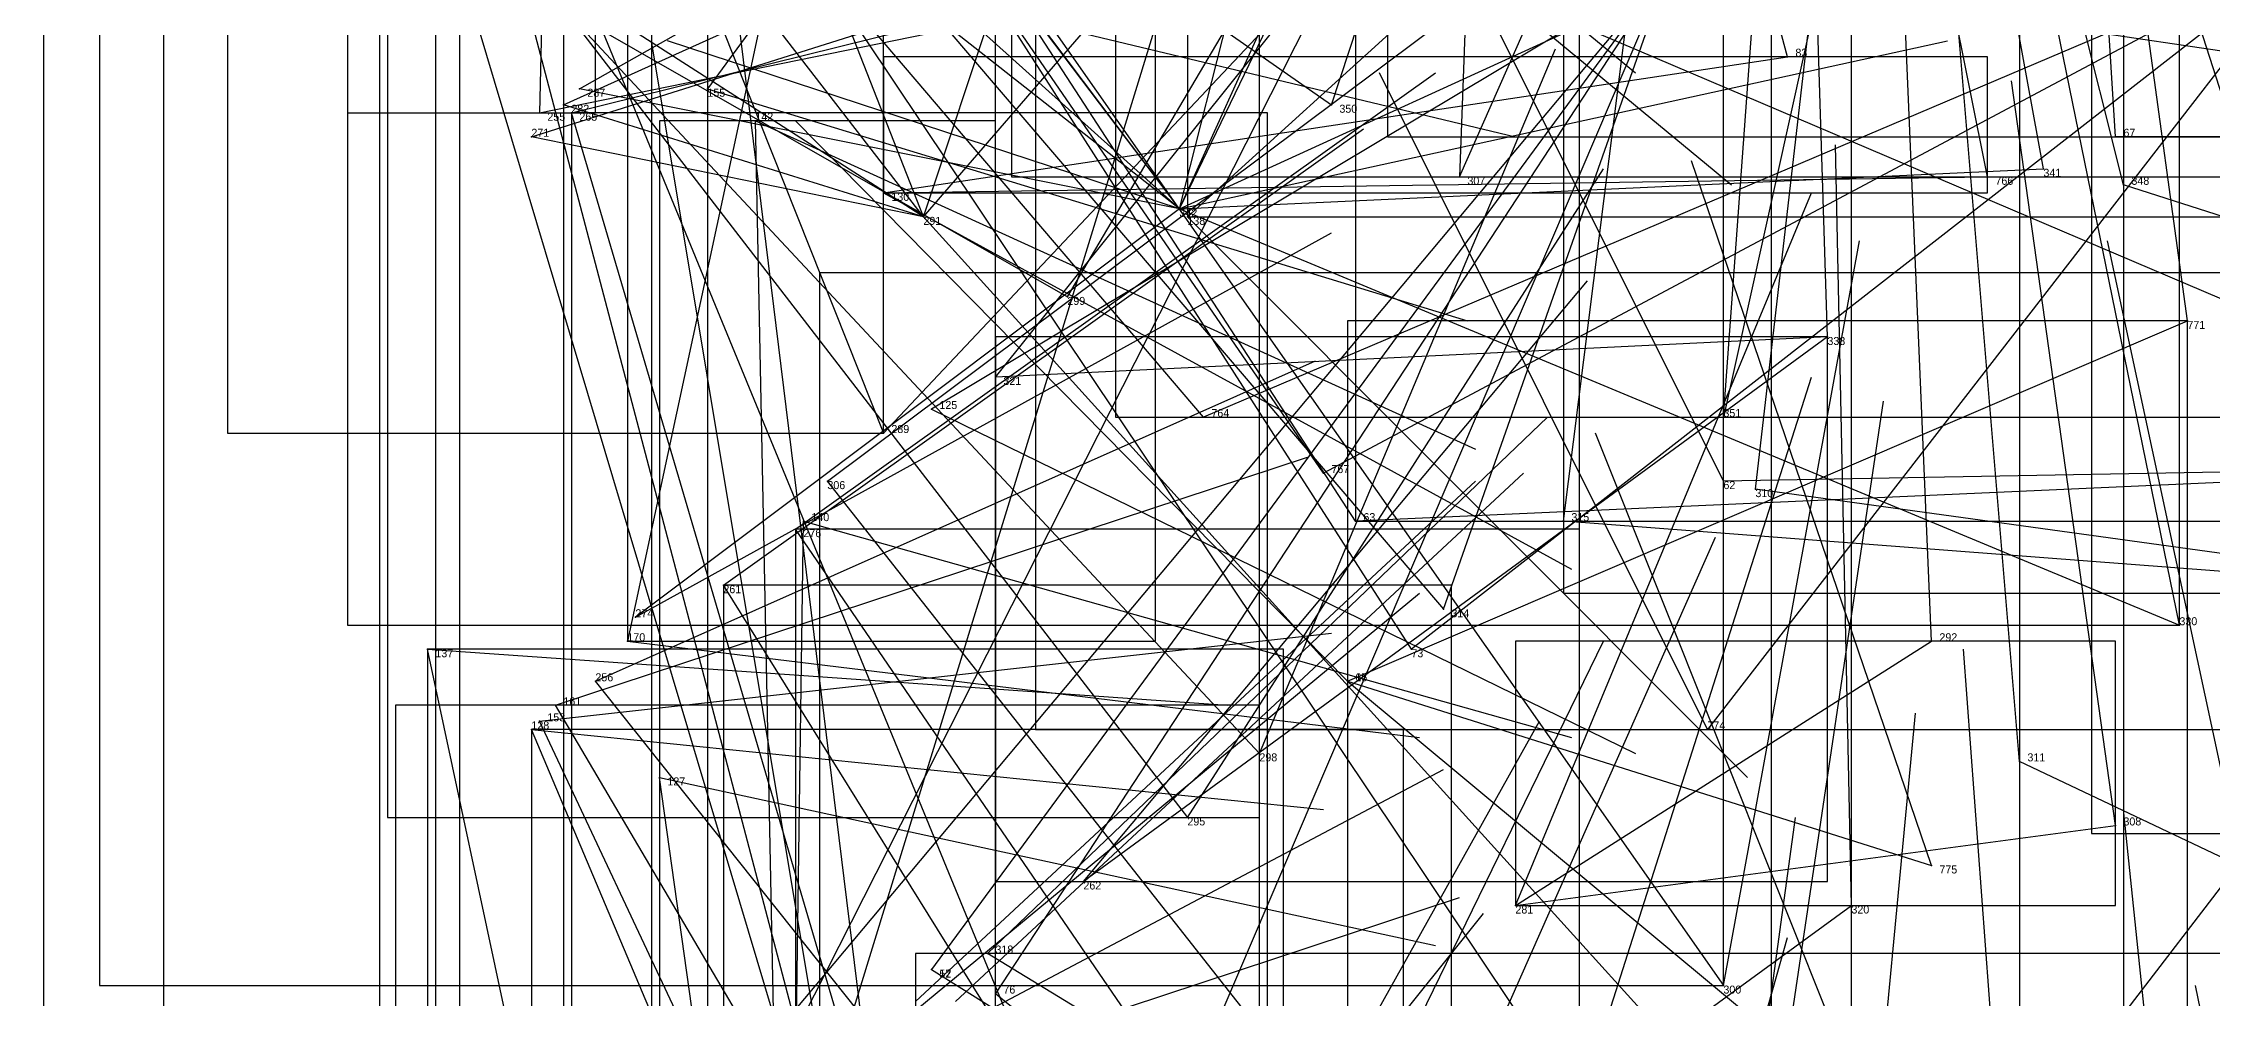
# Model space of a CAD drawing. Extents: x 59.1 to 70.8, y 600.3 to 605.1.
# Drawn here: x 68.112 to 68.383, y 600.8455 to 600.9647 of the extents above; entities that cross this region are included whole.
import ezdxf

# ---------------------------------------------------------------- set-up
doc = ezdxf.new("R2010")
doc.units = 0
for name, color, linetype in [('Clients', 3, 'CONTINUOUS'), ('Facilities', 3, 'CONTINUOUS'), ('Facilities_lines', 3, 'CONTINUOUS'), ('Min_max_boxes', 1, 'CONTINUOUS'), ('Normals', 1, 'CONTINUOUS'), ('Source_points', 5, 'CONTINUOUS'), ('Text', 3, 'CONTINUOUS')]:
    doc.layers.add(name, color=color, linetype=linetype)

msp = doc.modelspace()

# ---------------------------------------------------------------- linework, layer by layer
at = {"layer": 'Clients', "color": 5}
for p in [(68.33, 600.963, 443.404), (68.179, 600.959, 444.297), (68.195, 600.959, 443.844), (68.174, 600.956, 444.036), (68.177, 600.957, 444.232), (68.178, 600.956, 444.102), (68.273, 600.957, 444.572), (68.201, 600.955, 443.767), (68.173, 600.953, 444.17), (68.371, 600.953, 443.4), (68.289, 600.948, 444.452), (68.355, 600.948, 443.325), (68.362, 600.949, 444.617), (68.372, 600.947, 444.508), (68.255, 600.943, 443.583), (68.24, 600.933, 444.455), (68.38, 600.93, 443.249), (68.231, 600.923, 444.393), (68.223, 600.919, 443.665), (68.257, 600.918, 443.459), (68.322, 600.918, 444.507), (68.217, 600.916, 444.334), (68.21, 600.91, 444.269), (68.272, 600.911, 443.381), (68.322, 600.91, 443.338), (68.326, 600.909, 444.399), (68.207, 600.905, 443.74), (68.276, 600.905, 443.302), (68.302, 600.905, 444.449), (68.206, 600.904, 444.206), (68.197, 600.897, 444.144), (68.287, 600.894, 444.387), (68.186, 600.893, 444.084), (68.379, 600.892, 444.452), (68.16, 600.889, 443.781), (68.185, 600.89, 443.818), (68.283, 600.889, 443.323), (68.348, 600.89, 444.341), (68.181, 600.885, 444.021), (68.275, 600.885, 443.395), (68.174, 600.88, 443.891), (68.176, 600.882, 443.955), (68.173, 600.879, 443.703), (68.32, 600.879, 443.221), (68.264, 600.876, 444.332), (68.359, 600.875, 444.394), (68.189, 600.873, 443.624), (68.255, 600.868, 444.271), (68.371, 600.867, 444.286), (68.348, 600.862, 443.142), (68.242, 600.86, 444.21), (68.338, 600.857, 444.337), (68.23, 600.851, 444.152), (68.223, 600.849, 443.392), (68.223, 600.849, 443.392), (68.231, 600.846, 443.313), (68.322, 600.847, 444.279)]:
    msp.add_point(p, dxfattribs=at)
at = {"layer": 'Facilities', "color": 3}
for p in [(68.217, 600.946, 443.691), (68.222, 600.943, 444.383), (68.254, 600.944, 444.512), (68.335, 600.928, 444.564), (68.275, 600.885, 443.395), (68.296, 600.857, 444.193)]:
    msp.add_point(p, dxfattribs=at)
at = {"layer": 'Facilities_lines', "color": 3}
for p, q in [((68.181, 601.24, 444.487), (68.174, 600.956, 444.036)), ((68.251, 601.197, 444.179), (68.185, 600.89, 443.818)), ((68.222, 600.943, 444.383), (68.127, 601.186, 444.823)), ((68.366, 601.116, 444.974), (68.322, 600.918, 444.507)), ((68.254, 600.944, 444.512), (68.295, 601.105, 444.963)), ((68.287, 601.084, 443.823), (68.195, 600.959, 443.844)), ((68.287, 601.084, 443.823), (68.212, 600.84, 443.494)), ((68.287, 601.084, 443.823), (68.212, 600.84, 443.494)), ((68.254, 600.944, 444.512), (68.15, 601.082, 444.686)), ((68.151, 601.082, 444.489), (68.217, 600.916, 444.334)), ((68.254, 600.944, 444.512), (68.317, 601.083, 444.909)), ((68.254, 600.944, 444.512), (68.151, 601.08, 444.64)), ((68.222, 600.943, 444.383), (68.26, 601.057, 444.787)), ((68.373, 601.05, 443.716), (68.255, 600.943, 443.583)), ((68.231, 600.707, 443.793), (68.19, 601.04, 444.119)), ((68.188, 601.038, 444.647), (68.322, 600.847, 444.279)), ((68.292, 601.028, 444.732), (68.289, 600.948, 444.452)), ((68.174, 601.026, 444.586), (68.287, 600.894, 444.387)), ((68.174, 601.026, 444.586), (68.273, 600.957, 444.572)), ((68.174, 601.026, 444.586), (68.304, 600.832, 444.222)), ((68.254, 600.944, 444.512), (68.166, 601.023, 444.525)), ((68.254, 600.944, 444.512), (68.16, 601.018, 444.46)), ((68.224, 600.774, 443.928), (68.16, 601.017, 444.263)), ((68.252, 600.796, 444.046), (68.161, 601.017, 444.396)), ((68.222, 600.943, 444.383), (68.164, 601.018, 444.328)), ((68.283, 600.993, 443.561), (68.177, 600.784, 443.271)), ((68.283, 600.993, 443.561), (68.177, 600.784, 443.271)), ((68.254, 600.944, 444.512), (68.335, 600.981, 444.622)), ((68.224, 600.774, 443.928), (68.163, 600.978, 444.076)), ((68.222, 600.943, 444.383), (68.169, 600.977, 444.231)), ((68.396, 600.977, 443.467), (68.257, 600.918, 443.459)), ((68.396, 600.977, 443.467), (68.272, 600.911, 443.381)), ((68.396, 600.977, 443.467), (68.283, 600.889, 443.323)), ((68.433, 600.912, 443.239), (68.285, 600.975, 443.592)), ((68.396, 600.977, 443.467), (68.32, 600.879, 443.221)), ((68.315, 600.974, 443.483), (68.164, 600.794, 443.195)), ((68.315, 600.974, 443.483), (68.223, 600.849, 443.392)), ((68.315, 600.974, 443.483), (68.223, 600.849, 443.392)), ((68.315, 600.974, 443.483), (68.223, 600.919, 443.665)), ((68.315, 600.974, 443.483), (68.231, 600.846, 443.313)), ((68.315, 600.974, 443.483), (68.253, 600.829, 443.234)), ((68.315, 600.974, 443.483), (68.477, 600.95, 443.454)), ((68.177, 600.969, 444.307), (68.24, 600.933, 444.455)), ((68.177, 600.969, 444.307), (68.255, 600.868, 444.271)), ((68.177, 600.969, 444.307), (68.264, 600.876, 444.332)), ((68.231, 600.707, 443.793), (68.188, 600.965, 443.963)), ((68.254, 600.944, 444.512), (68.19, 600.965, 444.359)), ((68.254, 600.944, 444.512), (68.35, 600.965, 444.566)), ((68.217, 600.946, 443.691), (68.33, 600.963, 443.404)), ((68.254, 600.944, 444.512), (68.179, 600.959, 444.297)), ((68.222, 600.943, 444.383), (68.177, 600.957, 444.232)), ((68.265, 600.661, 443.741), (68.178, 600.956, 444.102)), ((68.205, 600.759, 443.671), (68.201, 600.955, 443.767)), ((68.222, 600.943, 444.383), (68.173, 600.953, 444.17)), ((68.48, 600.953, 443.528), (68.371, 600.953, 443.4)), ((68.217, 600.946, 443.691), (68.355, 600.948, 443.325)), ((68.254, 600.944, 444.512), (68.362, 600.949, 444.617)), ((68.494, 600.908, 444.231), (68.372, 600.947, 444.508)), ((68.254, 600.944, 444.512), (68.186, 600.893, 444.084)), ((68.222, 600.943, 444.383), (68.328, 600.826, 444.141)), ((68.254, 600.944, 444.512), (68.379, 600.892, 444.452)), ((68.318, 600.773, 444.081), (68.443, 600.936, 444.49)), ((68.275, 600.885, 443.395), (68.38, 600.93, 443.249)), ((68.335, 600.928, 444.564), (68.231, 600.923, 444.393)), ((68.335, 600.928, 444.564), (68.242, 600.86, 444.21)), ((68.318, 600.773, 444.081), (68.21, 600.91, 444.269)), ((68.433, 600.912, 443.239), (68.276, 600.905, 443.302)), ((68.433, 600.912, 443.239), (68.322, 600.91, 443.338)), ((68.42, 600.896, 444.34), (68.326, 600.909, 444.399)), ((68.205, 600.759, 443.671), (68.207, 600.905, 443.74)), ((68.42, 600.896, 444.34), (68.302, 600.905, 444.449)), ((68.304, 600.761, 444.023), (68.206, 600.904, 444.206)), ((68.288, 600.751, 443.963), (68.197, 600.897, 444.144)), ((68.206, 600.674, 443.571), (68.16, 600.889, 443.781)), ((68.296, 600.857, 444.193), (68.348, 600.89, 444.341)), ((68.252, 600.796, 444.046), (68.181, 600.885, 444.021)), ((68.275, 600.885, 443.395), (68.275, 600.885, 443.395)), ((68.275, 600.885, 443.395), (68.348, 600.862, 443.142)), ((68.275, 600.885, 443.395), (68.34, 600.831, 443.117)), ((68.224, 600.774, 443.928), (68.174, 600.88, 443.891)), ((68.264, 600.733, 443.909), (68.176, 600.882, 443.955)), ((68.195, 600.827, 443.902), (68.173, 600.879, 443.703)), ((68.517, 600.8, 443.949), (68.359, 600.875, 444.394)), ((68.205, 600.759, 443.671), (68.189, 600.873, 443.624)), ((68.296, 600.857, 444.193), (68.371, 600.867, 444.286)), ((68.224, 600.774, 443.928), (68.338, 600.857, 444.337)), ((68.337, 600.786, 444.14), (68.23, 600.851, 444.152))]:
    msp.add_line(p, q, dxfattribs=at)
at = {"layer": 'Min_max_boxes', "color": 1}
for p, q in [((68.368, 601.433, 444.23), (68.368, 600.866, 444.23)), ((68.368, 601.433, 445.193), (68.368, 600.866, 445.193)), ((68.246, 601.293, 444.507), (68.246, 600.918, 444.507)), ((68.246, 601.293, 445.257), (68.246, 600.918, 445.257)), ((68.112, 601.286, 444.222), (68.112, 600.832, 444.222)), ((68.112, 601.286, 445.294), (68.112, 600.832, 445.294)), ((68.304, 600.832, 444.222), (68.304, 601.286, 444.222)), ((68.304, 600.832, 445.294), (68.304, 601.286, 445.294)), ((68.119, 601.279, 444.154), (68.119, 600.847, 444.154)), ((68.119, 601.279, 445.221), (68.119, 600.847, 445.221)), ((68.322, 600.847, 444.154), (68.322, 601.279, 444.154)), ((68.322, 600.847, 445.221), (68.322, 601.279, 445.221)), ((68.195, 601.268, 443.494), (68.195, 600.84, 443.494)), ((68.195, 601.268, 444.441), (68.195, 600.84, 444.441)), ((68.15, 601.24, 444.036), (68.15, 600.956, 444.036)), ((68.15, 601.24, 444.543), (68.15, 600.956, 444.543)), ((68.181, 600.956, 444.036), (68.181, 601.24, 444.036)), ((68.181, 600.956, 444.543), (68.181, 601.24, 444.543)), ((68.135, 601.215, 444.287), (68.135, 600.916, 444.287)), ((68.135, 601.215, 445.015), (68.135, 600.916, 445.015)), ((68.217, 600.916, 444.287), (68.217, 601.215, 444.287)), ((68.217, 600.916, 445.015), (68.217, 601.215, 445.015)), ((68.185, 601.197, 443.818), (68.185, 600.89, 443.818)), ((68.185, 601.197, 444.179), (68.185, 600.89, 444.179)), ((68.251, 600.89, 443.818), (68.251, 601.197, 443.818)), ((68.251, 600.89, 444.179), (68.251, 601.197, 444.179)), ((68.127, 601.186, 444.141), (68.127, 600.826, 444.141)), ((68.127, 601.186, 444.823), (68.127, 600.826, 444.823)), ((68.328, 600.826, 444.141), (68.328, 601.186, 444.141)), ((68.328, 600.826, 444.823), (68.328, 601.186, 444.823)), ((68.28, 601.178, 443.4), (68.28, 600.953, 443.4)), ((68.28, 601.178, 444.102), (68.28, 600.953, 444.102)), ((68.372, 601.161, 443.95), (68.372, 600.817, 443.95)), ((68.372, 601.161, 444.668), (68.372, 600.817, 444.668)), ((68.15, 601.105, 444.084), (68.15, 600.892, 444.084)), ((68.15, 601.105, 444.963), (68.15, 600.892, 444.963)), ((68.302, 601.107, 444.291), (68.302, 600.896, 444.291)), ((68.302, 601.107, 444.783), (68.302, 600.896, 444.783)), ((68.379, 600.892, 444.084), (68.379, 601.105, 444.084)), ((68.379, 600.892, 444.963), (68.379, 601.105, 444.963)), ((68.233, 601.084, 444.452), (68.233, 600.948, 444.452)), ((68.233, 601.084, 444.842), (68.233, 600.948, 444.842)), ((68.155, 601.076, 444.193), (68.155, 600.868, 444.193)), ((68.155, 601.076, 444.455), (68.155, 600.868, 444.455)), ((68.264, 600.868, 444.193), (68.264, 601.076, 444.193)), ((68.264, 600.868, 444.455), (68.264, 601.076, 444.455)), ((68.255, 601.05, 443.583), (68.255, 600.943, 443.583)), ((68.255, 601.05, 443.716), (68.255, 600.943, 443.716)), ((68.188, 601.04, 443.369), (68.188, 600.579, 443.369)), ((68.188, 601.04, 444.119), (68.188, 600.579, 444.119)), ((68.231, 600.579, 443.369), (68.231, 601.04, 443.369)), ((68.231, 600.579, 444.119), (68.231, 601.04, 444.119)), ((68.236, 601.023, 443.221), (68.236, 600.879, 443.221)), ((68.236, 601.023, 443.8), (68.236, 600.879, 443.8)), ((68.154, 601.017, 443.583), (68.154, 600.712, 443.583)), ((68.154, 601.017, 444.337), (68.154, 600.712, 444.337)), ((68.161, 601.017, 443.29), (68.161, 600.657, 443.29)), ((68.161, 601.017, 444.396), (68.161, 600.657, 444.396)), ((68.338, 600.712, 443.583), (68.338, 601.017, 443.583)), ((68.338, 600.712, 444.337), (68.338, 601.017, 444.337)), ((68.359, 601.006, 443.729), (68.359, 600.704, 443.729)), ((68.359, 601.006, 444.394), (68.359, 600.704, 444.394)), ((68.177, 601.004, 443.271), (68.177, 600.784, 443.271)), ((68.177, 601.004, 443.607), (68.177, 600.784, 443.607)), ((68.276, 600.975, 443.239), (68.276, 600.905, 443.239)), ((68.276, 600.975, 443.592), (68.276, 600.905, 443.592)), ((68.164, 600.974, 443.195), (68.164, 600.794, 443.195)), ((68.164, 600.974, 443.665), (68.164, 600.794, 443.665)), ((68.355, 600.963, 443.325), (68.217, 600.963, 443.325)), ((68.217, 600.963, 443.325), (68.217, 600.946, 443.325)), ((68.355, 600.963, 443.691), (68.217, 600.963, 443.691)), ((68.217, 600.963, 443.691), (68.217, 600.946, 443.691)), ((68.217, 600.963, 443.325), (68.217, 600.963, 443.691)), ((68.355, 600.946, 443.325), (68.355, 600.963, 443.325)), ((68.355, 600.946, 443.691), (68.355, 600.963, 443.691)), ((68.355, 600.963, 443.325), (68.355, 600.963, 443.691)), ((68.15, 600.956, 444.036), (68.181, 600.956, 444.036)), ((68.15, 600.956, 444.543), (68.181, 600.956, 444.543)), ((68.15, 600.956, 444.036), (68.15, 600.956, 444.543)), ((68.265, 600.956, 443.741), (68.178, 600.956, 443.741)), ((68.178, 600.956, 443.741), (68.178, 600.661, 443.741)), ((68.265, 600.956, 444.102), (68.178, 600.956, 444.102)), ((68.178, 600.956, 444.102), (68.178, 600.661, 444.102)), ((68.178, 600.956, 443.741), (68.178, 600.956, 444.102)), ((68.181, 600.956, 444.036), (68.181, 600.956, 444.543)), ((68.265, 600.661, 443.741), (68.265, 600.956, 443.741)), ((68.265, 600.661, 444.102), (68.265, 600.956, 444.102)), ((68.265, 600.956, 443.741), (68.265, 600.956, 444.102)), ((68.231, 600.955, 443.437), (68.189, 600.955, 443.437)), ((68.189, 600.955, 443.437), (68.189, 600.614, 443.437)), ((68.231, 600.955, 443.993), (68.189, 600.955, 443.993)), ((68.189, 600.955, 443.993), (68.189, 600.614, 443.993)), ((68.189, 600.955, 443.437), (68.189, 600.955, 443.993)), ((68.231, 600.614, 443.437), (68.231, 600.955, 443.437)), ((68.231, 600.614, 443.993), (68.231, 600.955, 443.993)), ((68.231, 600.955, 443.437), (68.231, 600.955, 443.993)), ((68.28, 600.953, 443.4), (68.48, 600.953, 443.4)), ((68.28, 600.953, 444.102), (68.48, 600.953, 444.102)), ((68.28, 600.953, 443.4), (68.28, 600.953, 444.102)), ((68.233, 600.948, 444.452), (68.391, 600.948, 444.452)), ((68.233, 600.948, 444.842), (68.391, 600.948, 444.842)), ((68.233, 600.948, 444.452), (68.233, 600.948, 444.842)), ((68.217, 600.946, 443.325), (68.355, 600.946, 443.325)), ((68.217, 600.946, 443.691), (68.355, 600.946, 443.691)), ((68.217, 600.946, 443.325), (68.217, 600.946, 443.691)), ((68.355, 600.946, 443.325), (68.355, 600.946, 443.691)), ((68.255, 600.943, 443.583), (68.497, 600.943, 443.583)), ((68.255, 600.943, 443.716), (68.497, 600.943, 443.716)), ((68.255, 600.943, 443.583), (68.255, 600.943, 443.716)), ((68.471, 600.936, 443.954), (68.209, 600.936, 443.954)), ((68.209, 600.936, 443.954), (68.209, 600.766, 443.954)), ((68.471, 600.936, 444.49), (68.209, 600.936, 444.49)), ((68.209, 600.936, 444.49), (68.209, 600.766, 444.49)), ((68.209, 600.936, 443.954), (68.209, 600.936, 444.49)), ((68.38, 600.93, 443.117), (68.275, 600.93, 443.117)), ((68.275, 600.93, 443.117), (68.275, 600.831, 443.117)), ((68.38, 600.93, 443.395), (68.275, 600.93, 443.395)), ((68.275, 600.93, 443.395), (68.275, 600.831, 443.395)), ((68.275, 600.93, 443.117), (68.275, 600.93, 443.395)), ((68.38, 600.831, 443.117), (68.38, 600.93, 443.117)), ((68.38, 600.831, 443.395), (68.38, 600.93, 443.395)), ((68.38, 600.93, 443.117), (68.38, 600.93, 443.395)), ((68.335, 600.928, 444.21), (68.231, 600.928, 444.21)), ((68.231, 600.928, 444.21), (68.231, 600.86, 444.21)), ((68.335, 600.928, 444.564), (68.231, 600.928, 444.564)), ((68.231, 600.928, 444.564), (68.231, 600.86, 444.564)), ((68.231, 600.928, 444.21), (68.231, 600.928, 444.564)), ((68.335, 600.86, 444.21), (68.335, 600.928, 444.21)), ((68.335, 600.86, 444.564), (68.335, 600.928, 444.564)), ((68.335, 600.928, 444.21), (68.335, 600.928, 444.564)), ((68.246, 600.918, 444.507), (68.475, 600.918, 444.507)), ((68.246, 600.918, 445.257), (68.475, 600.918, 445.257)), ((68.246, 600.918, 444.507), (68.246, 600.918, 445.257)), ((68.135, 600.916, 444.287), (68.217, 600.916, 444.287)), ((68.135, 600.916, 445.015), (68.217, 600.916, 445.015)), ((68.135, 600.916, 444.287), (68.135, 600.916, 445.015)), ((68.217, 600.916, 444.287), (68.217, 600.916, 445.015)), ((68.276, 600.905, 443.239), (68.433, 600.905, 443.239)), ((68.276, 600.905, 443.592), (68.433, 600.905, 443.592)), ((68.276, 600.905, 443.239), (68.276, 600.905, 443.592)), ((68.304, 600.904, 444.023), (68.206, 600.904, 444.023)), ((68.206, 600.904, 444.023), (68.206, 600.761, 444.023)), ((68.304, 600.904, 444.206), (68.206, 600.904, 444.206)), ((68.206, 600.904, 444.206), (68.206, 600.761, 444.206)), ((68.206, 600.904, 444.023), (68.206, 600.904, 444.206)), ((68.304, 600.761, 444.023), (68.304, 600.904, 444.023)), ((68.304, 600.761, 444.206), (68.304, 600.904, 444.206)), ((68.304, 600.904, 444.023), (68.304, 600.904, 444.206)), ((68.288, 600.897, 443.963), (68.197, 600.897, 443.963)), ((68.197, 600.897, 443.963), (68.197, 600.751, 443.963)), ((68.288, 600.897, 444.144), (68.197, 600.897, 444.144)), ((68.197, 600.897, 444.144), (68.197, 600.751, 444.144)), ((68.197, 600.897, 443.963), (68.197, 600.897, 444.144)), ((68.288, 600.751, 443.963), (68.288, 600.897, 443.963)), ((68.288, 600.751, 444.144), (68.288, 600.897, 444.144)), ((68.288, 600.897, 443.963), (68.288, 600.897, 444.144)), ((68.302, 600.896, 444.291), (68.518, 600.896, 444.291)), ((68.302, 600.896, 444.783), (68.518, 600.896, 444.783)), ((68.302, 600.896, 444.291), (68.302, 600.896, 444.783)), ((68.15, 600.892, 444.084), (68.379, 600.892, 444.084)), ((68.15, 600.892, 444.963), (68.379, 600.892, 444.963)), ((68.15, 600.892, 444.084), (68.15, 600.892, 444.963)), ((68.379, 600.892, 444.084), (68.379, 600.892, 444.963)), ((68.267, 600.889, 443.291), (68.16, 600.889, 443.291)), ((68.16, 600.889, 443.291), (68.16, 600.535, 443.291)), ((68.267, 600.889, 443.781), (68.16, 600.889, 443.781)), ((68.16, 600.889, 443.781), (68.16, 600.535, 443.781)), ((68.16, 600.889, 443.291), (68.16, 600.889, 443.781)), ((68.185, 600.89, 443.818), (68.251, 600.89, 443.818)), ((68.185, 600.89, 444.179), (68.251, 600.89, 444.179)), ((68.185, 600.89, 443.818), (68.185, 600.89, 444.179)), ((68.251, 600.89, 443.818), (68.251, 600.89, 444.179)), ((68.267, 600.535, 443.291), (68.267, 600.889, 443.291)), ((68.267, 600.535, 443.781), (68.267, 600.889, 443.781)), ((68.267, 600.889, 443.291), (68.267, 600.889, 443.781)), ((68.371, 600.89, 444.193), (68.296, 600.89, 444.193)), ((68.296, 600.89, 444.193), (68.296, 600.857, 444.193)), ((68.371, 600.89, 444.341), (68.296, 600.89, 444.341)), ((68.296, 600.89, 444.341), (68.296, 600.857, 444.341)), ((68.296, 600.89, 444.193), (68.296, 600.89, 444.341)), ((68.371, 600.857, 444.193), (68.371, 600.89, 444.193)), ((68.371, 600.857, 444.341), (68.371, 600.89, 444.341)), ((68.371, 600.89, 444.193), (68.371, 600.89, 444.341)), ((68.264, 600.882, 443.342), (68.156, 600.882, 443.342)), ((68.156, 600.882, 443.342), (68.156, 600.705, 443.342)), ((68.264, 600.882, 443.955), (68.156, 600.882, 443.955)), ((68.156, 600.882, 443.955), (68.156, 600.705, 443.955)), ((68.156, 600.882, 443.342), (68.156, 600.882, 443.955)), ((68.264, 600.705, 443.342), (68.264, 600.882, 443.342)), ((68.264, 600.705, 443.955), (68.264, 600.882, 443.955)), ((68.264, 600.882, 443.342), (68.264, 600.882, 443.955)), ((68.282, 600.879, 443.367), (68.173, 600.879, 443.367)), ((68.173, 600.879, 443.367), (68.173, 600.624, 443.367)), ((68.282, 600.879, 444.168), (68.173, 600.879, 444.168)), ((68.173, 600.879, 444.168), (68.173, 600.624, 444.168)), ((68.173, 600.879, 443.367), (68.173, 600.879, 444.168)), ((68.236, 600.879, 443.221), (68.514, 600.879, 443.221)), ((68.236, 600.879, 443.8), (68.514, 600.879, 443.8)), ((68.236, 600.879, 443.221), (68.236, 600.879, 443.8)), ((68.282, 600.624, 443.367), (68.282, 600.879, 443.367)), ((68.282, 600.624, 444.168), (68.282, 600.879, 444.168)), ((68.282, 600.879, 443.367), (68.282, 600.879, 444.168)), ((68.155, 600.868, 444.193), (68.264, 600.868, 444.193)), ((68.155, 600.868, 444.455), (68.264, 600.868, 444.455)), ((68.155, 600.868, 444.193), (68.155, 600.868, 444.455)), ((68.264, 600.868, 444.193), (68.264, 600.868, 444.455)), ((68.368, 600.866, 444.23), (68.52, 600.866, 444.23)), ((68.368, 600.866, 445.193), (68.52, 600.866, 445.193)), ((68.368, 600.866, 444.23), (68.368, 600.866, 445.193)), ((68.231, 600.86, 444.21), (68.335, 600.86, 444.21)), ((68.231, 600.86, 444.564), (68.335, 600.86, 444.564)), ((68.231, 600.86, 444.21), (68.231, 600.86, 444.564)), ((68.335, 600.86, 444.21), (68.335, 600.86, 444.564)), ((68.296, 600.857, 444.193), (68.371, 600.857, 444.193)), ((68.296, 600.857, 444.341), (68.371, 600.857, 444.341)), ((68.296, 600.857, 444.193), (68.296, 600.857, 444.341)), ((68.371, 600.857, 444.193), (68.371, 600.857, 444.341)), ((68.48, 600.851, 443.895), (68.221, 600.851, 443.895)), ((68.221, 600.851, 443.895), (68.221, 600.758, 443.895)), ((68.48, 600.851, 444.152), (68.221, 600.851, 444.152)), ((68.221, 600.851, 444.152), (68.221, 600.758, 444.152)), ((68.221, 600.851, 443.895), (68.221, 600.851, 444.152)), ((68.119, 600.847, 444.154), (68.322, 600.847, 444.154)), ((68.119, 600.847, 445.221), (68.322, 600.847, 445.221)), ((68.119, 600.847, 444.154), (68.119, 600.847, 445.221)), ((68.322, 600.847, 444.154), (68.322, 600.847, 445.221))]:
    msp.add_line(p, q, dxfattribs=at)
at = {"layer": 'Normals', "color": 1}
for p, q in [((68.33, 600.963, 443.404), (68.305, 601.056, 443.377)), ((68.273, 600.957, 444.572), (68.303, 601.048, 444.543)), ((68.371, 600.953, 443.4), (68.365, 601.05, 443.377)), ((68.355, 600.948, 443.325), (68.336, 601.043, 443.3)), ((68.362, 600.949, 444.617), (68.345, 601.042, 444.584)), ((68.372, 600.947, 444.508), (68.349, 601.039, 444.476)), ((68.289, 600.948, 444.452), (68.328, 601.036, 444.425)), ((68.254, 600.944, 444.512), (68.296, 601.031, 444.485)), ((68.38, 600.93, 443.249), (68.367, 601.025, 443.219)), ((68.236, 601.023, 443.794), (68.311, 600.961, 443.817)), ((68.335, 600.928, 444.564), (68.332, 601.023, 444.533)), ((68.222, 600.943, 444.383), (68.286, 601.017, 444.362)), ((68.24, 600.933, 444.455), (68.289, 601.016, 444.428)), ((68.322, 600.918, 444.507), (68.329, 601.013, 444.476)), ((68.395, 600.925, 444.453), (68.366, 601.015, 444.421)), ((68.179, 600.959, 444.297), (68.266, 601.008, 444.287)), ((68.248, 601.009, 443.8), (68.323, 600.947, 443.823)), ((68.326, 600.909, 444.399), (68.337, 601.004, 444.368)), ((68.302, 600.905, 444.449), (68.314, 601, 444.421)), ((68.177, 600.957, 444.232), (68.268, 600.998, 444.224)), ((68.231, 600.923, 444.393), (68.292, 600.999, 444.371)), ((68.322, 600.91, 443.338), (68.279, 600.996, 443.311)), ((68.257, 600.918, 443.459), (68.193, 600.993, 443.442)), ((68.272, 600.911, 443.381), (68.217, 600.991, 443.357)), ((68.217, 600.916, 444.334), (68.284, 600.987, 444.312)), ((68.173, 600.953, 444.17), (68.268, 600.983, 444.163)), ((68.276, 600.905, 443.302), (68.224, 600.985, 443.272)), ((68.287, 600.894, 444.387), (68.319, 600.985, 444.361)), ((68.348, 600.89, 444.341), (68.344, 600.985, 444.31)), ((68.379, 600.892, 444.452), (68.36, 600.985, 444.422)), ((68.178, 600.956, 444.102), (68.275, 600.98, 444.097)), ((68.174, 600.956, 444.036), (68.272, 600.976, 444.03)), ((68.2, 600.976, 443.889), (68.296, 600.953, 443.902)), ((68.283, 600.889, 443.323), (68.231, 600.97, 443.296)), ((68.359, 600.875, 444.394), (68.351, 600.971, 444.366)), ((68.21, 600.91, 444.269), (68.289, 600.969, 444.25)), ((68.264, 600.876, 444.332), (68.301, 600.964, 444.304)), ((68.195, 600.959, 443.844), (68.29, 600.93, 443.853)), ((68.206, 600.904, 444.206), (68.286, 600.961, 444.189)), ((68.32, 600.879, 443.221), (68.279, 600.961, 443.181)), ((68.371, 600.867, 444.286), (68.358, 600.96, 444.252)), ((68.197, 600.897, 444.144), (68.277, 600.954, 444.125)), ((68.201, 600.955, 443.767), (68.291, 600.914, 443.781)), ((68.275, 600.885, 443.395), (68.206, 600.955, 443.375)), ((68.275, 600.885, 443.395), (68.206, 600.955, 443.375)), ((68.338, 600.857, 444.337), (68.336, 600.952, 444.305)), ((68.255, 600.868, 444.271), (68.307, 600.949, 444.245)), ((68.348, 600.862, 443.142), (68.318, 600.95, 443.104)), ((68.217, 600.946, 443.691), (68.303, 600.899, 443.709)), ((68.296, 600.857, 444.193), (68.333, 600.946, 444.166)), ((68.255, 600.943, 443.583), (68.325, 600.873, 443.6)), ((68.186, 600.893, 444.084), (68.273, 600.941, 444.072)), ((68.322, 600.847, 444.279), (68.339, 600.94, 444.248)), ((68.39, 600.847, 444.233), (68.37, 600.94, 444.202)), ((68.242, 600.86, 444.21), (68.305, 600.935, 444.189)), ((68.181, 600.885, 444.021), (68.271, 600.925, 444.005)), ((68.304, 600.832, 444.222), (68.333, 600.923, 444.191)), ((68.223, 600.919, 443.665), (68.311, 600.876, 443.684)), ((68.23, 600.851, 444.152), (68.3, 600.918, 444.129)), ((68.328, 600.826, 444.141), (68.342, 600.92, 444.109)), ((68.34, 600.831, 443.117), (68.306, 600.916, 443.077)), ((68.176, 600.882, 443.955), (68.27, 600.913, 443.943)), ((68.221, 600.845, 444.091), (68.291, 600.91, 444.063)), ((68.226, 600.845, 444.087), (68.297, 600.911, 444.063)), ((68.207, 600.905, 443.74), (68.303, 600.878, 443.748)), ((68.282, 600.815, 444.168), (68.321, 600.903, 444.14)), ((68.209, 600.834, 444.03), (68.284, 600.896, 444.006)), ((68.174, 600.88, 443.891), (68.273, 600.891, 443.884)), ((68.16, 600.889, 443.781), (68.26, 600.882, 443.785)), ((68.185, 600.89, 443.818), (68.284, 600.878, 443.818)), ((68.265, 600.804, 444.107), (68.307, 600.89, 444.078)), ((68.359, 600.795, 444.087), (68.352, 600.889, 444.054)), ((68.252, 600.796, 444.046), (68.299, 600.88, 444.019)), ((68.337, 600.786, 444.14), (68.346, 600.881, 444.11)), ((68.173, 600.879, 443.703), (68.272, 600.869, 443.708)), ((68.189, 600.873, 443.624), (68.286, 600.852, 443.632)), ((68.2, 600.828, 443.968), (68.287, 600.874, 443.952)), ((68.318, 600.773, 444.081), (68.331, 600.868, 444.052)), ((68.382, 600.773, 444.031), (68.372, 600.869, 444.004)), ((68.195, 600.827, 443.902), (68.289, 600.858, 443.888)), ((68.231, 600.78, 443.993), (68.292, 600.856, 443.969)), ((68.304, 600.761, 444.023), (68.33, 600.853, 443.993)), ((68.223, 600.849, 443.392), (68.308, 600.796, 443.398)), ((68.223, 600.849, 443.392), (68.308, 600.796, 443.398)), ((68.231, 600.846, 443.313), (68.308, 600.784, 443.331)), ((68.401, 600.752, 443.976), (68.381, 600.847, 443.952))]:
    msp.add_line(p, q, dxfattribs=at)
at = {"layer": 'Source_points', "color": 5}
for p in [(68.33, 600.963, 443.404), (68.179, 600.959, 444.297), (68.195, 600.959, 443.844), (68.174, 600.956, 444.036), (68.177, 600.957, 444.232), (68.178, 600.956, 444.102), (68.273, 600.957, 444.572), (68.201, 600.955, 443.767), (68.173, 600.953, 444.17), (68.371, 600.953, 443.4), (68.289, 600.948, 444.452), (68.355, 600.948, 443.325), (68.362, 600.949, 444.617), (68.217, 600.946, 443.691), (68.372, 600.947, 444.508), (68.222, 600.943, 444.383), (68.254, 600.944, 444.512), (68.255, 600.943, 443.583), (68.24, 600.933, 444.455), (68.38, 600.93, 443.249), (68.335, 600.928, 444.564), (68.231, 600.923, 444.393), (68.223, 600.919, 443.665), (68.257, 600.918, 443.459), (68.322, 600.918, 444.507), (68.217, 600.916, 444.334), (68.21, 600.91, 444.269), (68.272, 600.911, 443.381), (68.322, 600.91, 443.338), (68.326, 600.909, 444.399), (68.207, 600.905, 443.74), (68.276, 600.905, 443.302), (68.302, 600.905, 444.449), (68.206, 600.904, 444.206), (68.197, 600.897, 444.144), (68.287, 600.894, 444.387), (68.186, 600.893, 444.084), (68.379, 600.892, 444.452), (68.16, 600.889, 443.781), (68.185, 600.89, 443.818), (68.283, 600.889, 443.323), (68.348, 600.89, 444.341), (68.181, 600.885, 444.021), (68.275, 600.885, 443.395), (68.275, 600.885, 443.395), (68.174, 600.88, 443.891), (68.176, 600.882, 443.955), (68.173, 600.879, 443.703), (68.32, 600.879, 443.221), (68.264, 600.876, 444.332), (68.359, 600.875, 444.394), (68.189, 600.873, 443.624), (68.255, 600.868, 444.271), (68.371, 600.867, 444.286), (68.348, 600.862, 443.142), (68.242, 600.86, 444.21), (68.296, 600.857, 444.193), (68.338, 600.857, 444.337), (68.23, 600.851, 444.152), (68.223, 600.849, 443.392), (68.223, 600.849, 443.392), (68.231, 600.846, 443.313), (68.322, 600.847, 444.279)]:
    msp.add_point(p, dxfattribs=at)

# ---------------------------------------------------------------- texts
at = {"layer": 'Text', "color": 3}
for s, p in [('83', (68.331, 600.963, 443.404)), ('287', (68.18, 600.958, 444.297)), ('155', (68.195, 600.958, 443.844)), ('255', (68.175, 600.955, 444.036)), ('282', (68.178, 600.956, 444.232)), ('265', (68.179, 600.955, 444.102)), ('142', (68.201, 600.955, 443.767)), ('350', (68.274, 600.956, 444.572)), ('271', (68.173, 600.953, 444.17)), ('67', (68.372, 600.953, 443.4)), ('307', (68.29, 600.947, 444.452)), ('766', (68.356, 600.947, 443.325)), ('341', (68.362, 600.948, 444.617)), ('348', (68.373, 600.947, 444.508)), ('130', (68.218, 600.945, 443.691)), ('291', (68.222, 600.942, 444.383)), ('342', (68.254, 600.943, 444.512)), ('138', (68.255, 600.942, 443.583)), ('299', (68.24, 600.932, 444.455)), ('771', (68.38, 600.929, 443.249)), ('338', (68.335, 600.927, 444.564)), ('321', (68.232, 600.922, 444.393)), ('125', (68.224, 600.919, 443.665)), ('764', (68.258, 600.918, 443.459)), ('351', (68.322, 600.918, 444.507)), ('289', (68.218, 600.916, 444.334)), ('306', (68.21, 600.909, 444.269)), ('767', (68.273, 600.911, 443.381)), ('62', (68.322, 600.909, 443.338)), ('310', (68.326, 600.908, 444.399)), ('140', (68.208, 600.905, 443.74)), ('63', (68.277, 600.905, 443.302)), ('315', (68.303, 600.905, 444.449)), ('276', (68.207, 600.903, 444.206)), ('261', (68.197, 600.896, 444.144)), ('274', (68.186, 600.893, 444.084)), ('314', (68.288, 600.893, 444.387)), ('170', (68.185, 600.89, 443.818)), ('292', (68.349, 600.89, 444.341)), ('330', (68.379, 600.892, 444.452)), ('137', (68.161, 600.888, 443.781)), ('73', (68.283, 600.888, 443.323)), ('256', (68.181, 600.885, 444.021)), ('65', (68.276, 600.885, 443.395)), ('17', (68.276, 600.885, 443.395)), ('161', (68.177, 600.882, 443.955)), ('128', (68.173, 600.879, 443.703)), ('153', (68.175, 600.88, 443.891)), ('774', (68.32, 600.879, 443.221)), ('298', (68.264, 600.875, 444.332)), ('311', (68.36, 600.875, 444.394)), ('127', (68.19, 600.872, 443.624)), ('295', (68.255, 600.867, 444.271)), ('308', (68.372, 600.867, 444.286)), ('775', (68.349, 600.861, 443.142)), ('262', (68.242, 600.859, 444.21)), ('281', (68.296, 600.856, 444.193)), ('320', (68.338, 600.856, 444.337)), ('318', (68.231, 600.851, 444.152)), ('57', (68.224, 600.848, 443.392)), ('12', (68.224, 600.848, 443.392)), ('76', (68.232, 600.846, 443.313)), ('300', (68.322, 600.846, 444.279))]:
    msp.add_text(s, height=0.001, dxfattribs=at).set_placement(p)

doc.saveas('drawing.dxf')
